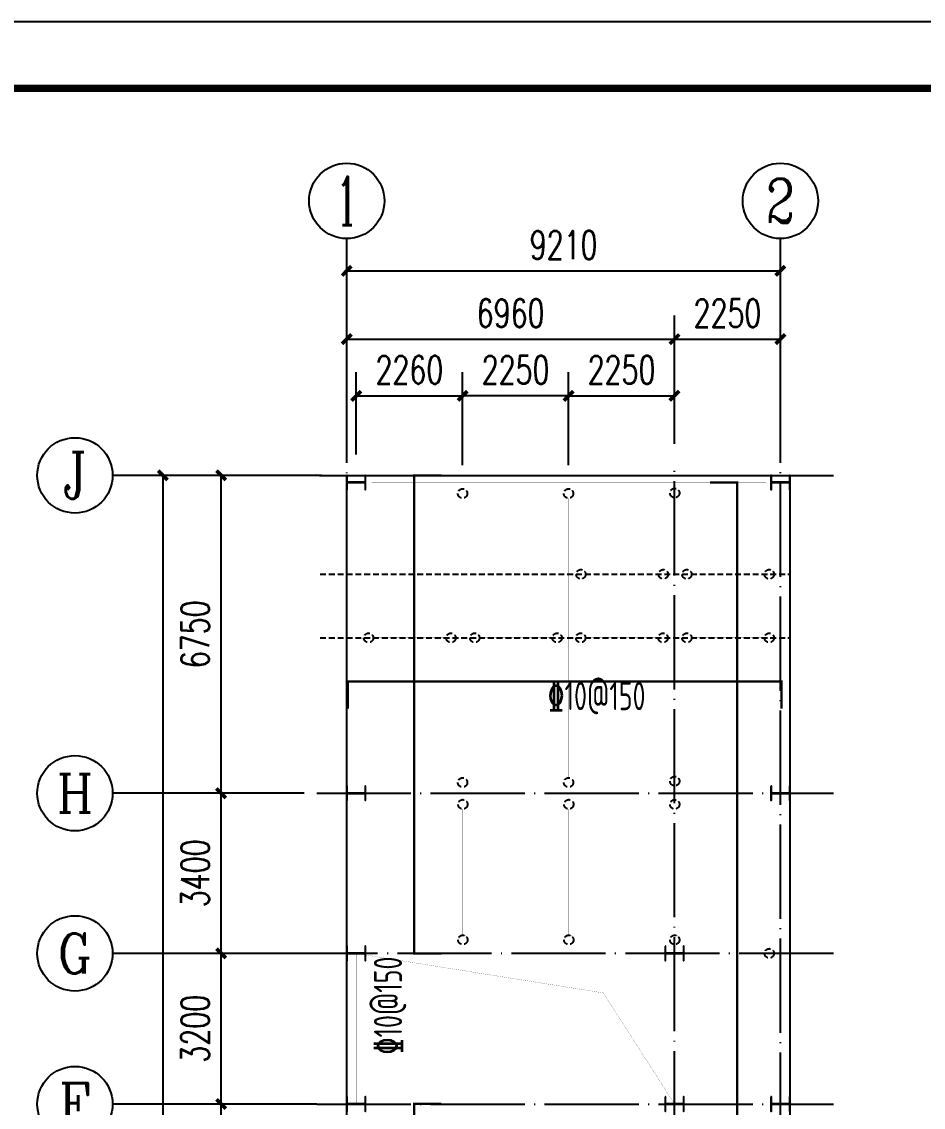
# Model space of a CAD drawing. Extents: x -89996 to 1006241, y -2176 to 440573.
# Drawn here: x 673536 to 692684, y 149542 to 172594 of the extents above; entities that cross this region are included whole.
import ezdxf
from ezdxf.enums import TextEntityAlignment as Align

# ---------------------------------------------------------------- set-up
doc = ezdxf.new("R2010")
doc.units = 0
doc.header["$LTSCALE"] = 1000
doc.header["$MEASUREMENT"] = 0
doc.linetypes.add('CACHE2', pattern=[0.1875, 0.125, -0.0625])
doc.linetypes.add('DOTE', pattern=[2.42, 2, -0.2, 0.02, -0.2])
for name, color, linetype in [('AXIS', 3, 'Continuous'), ('AXIS_TEXT', 7, 'Continuous'), ('DOTE', 1, 'DOTE'), ('Gjlx', 3, 'Continuous'), ('GZ', 50, 'Continuous'), ('PUB_TITLE', 4, 'Continuous'), ('TEXT', 7, 'Continuous'), ('WALL', 9, 'Continuous'), ('图层6', 6, 'Continuous')]:
    doc.layers.add(name, color=color, linetype=linetype)
doc.styles.add('_TCH_AXIS', font='COMPLEX', dxfattribs={"bigfont": 'GBCBIG'})
doc.styles.add('_TCH_DIM_T3', font='SIMPLEX', dxfattribs={"width": 0.705882, "bigfont": 'GBCBIG'})
doc.styles.add('TSSD_Dimension', font='Tssdeng.shx', dxfattribs={"width": 0.8, "bigfont": 'hztxt.shx'})
doc.dimstyles.new('_TCH_ARCH&&200', dxfattribs={"dimtxt": 595, "dimasz": 200, "dimexe": 500, "dimexo": 600, "dimgap": 252.5, "dimtad": 1, "dimdec": 0, "dimzin": 0, "dimdsep": 46, "dimtxsty": '_TCH_DIM_T3', "dimblk": 'ARCHTICK', "dimcen": 0.09, "dimclrt": 7, "dimazin": 2, "dimtfac": 1, "dimtdec": 0, "dimtix": 1, "dimtmove": 2, "dimatfit": 3, "dimfxl": 0, "dimtolj": 1, "dimtzin": 0, "dimarcsym": 0})
doc.dimstyles.new('TCH-200-1', dxfattribs={"dimtxt": 595, "dimasz": 200, "dimexe": 500, "dimexo": 600, "dimgap": 252.5, "dimtad": 1, "dimdec": 0, "dimzin": 0, "dimdsep": 46, "dimtxsty": '_TCH_DIM_T3', "dimblk": 'ARCHTICK', "dimcen": 0.09, "dimclrd": 3, "dimclre": 3, "dimclrt": 7, "dimazin": 2, "dimtfac": 1, "dimtdec": 0, "dimtix": 1, "dimtmove": 2, "dimatfit": 3, "dimfxl": 0, "dimtolj": 1, "dimtzin": 0, "dimarcsym": 0})

# ---------------------------------------------------------------- blocks, each defined once
blk = doc.blocks.new('_ArchTick')
at = {"color": 0, "linetype": 'ByBlock', "const_width": 0.4}
blk.add_lwpolyline([(-0.5, -0.5), (0.5, 0.5)], dxfattribs=at)
blk = doc.blocks.new('*D2519')
at = {"layer": 'Defpoints', "color": 0, "transparency": 16777216}
for p in [(8604, 45825), (4696, 6215), (8065, 6215)]:
    blk.add_point(p, dxfattribs=at)
at = {"layer": 'WALL', "color": 3, "lineweight": -2, "transparency": 16777216}
for p, q in [((8004, 45825), (4196, 45825)), ((4696, 45825), (4696, 6215)), ((7465, 6215), (4196, 6215))]:
    blk.add_line(p, q, dxfattribs=at)
at = {"layer": 'WALL', "color": 3, "lineweight": -2, "transparency": 16777216, "xscale": 200, "yscale": 200, "zscale": 200}
for p, rotation in [((4696, 45825), 90), ((4696, 6215), 270)]:
    blk.add_blockref('_ArchTick', p, dxfattribs=dict(at, rotation=rotation))
at = {"layer": 'WALL', "color": 7, "transparency": 16777216, "insert": (4146, 26020), "char_height": 595, "attachment_point": 5, "rotation": 90, "style": '_TCH_DIM_T3'}
blk.add_mtext('\\A1;39610', dxfattribs=at)
blk = doc.blocks.new('*D2520')
at = {"layer": 'Defpoints', "color": 0, "transparency": 16777216}
for p in [(15564, 48717), (15564, 46110), (8604, 46065)]:
    blk.add_point(p, dxfattribs=at)
at = {"layer": 'WALL', "color": 3, "lineweight": -2, "transparency": 16777216}
for p, q in [((8604, 46665), (8604, 49217)), ((15564, 46710), (15564, 49217)), ((8604, 48717), (15564, 48717))]:
    blk.add_line(p, q, dxfattribs=at)
at = {"layer": 'WALL', "color": 3, "lineweight": -2, "transparency": 16777216, "xscale": 200, "yscale": 200, "zscale": 200, "rotation": 180}
blk.add_blockref('_ArchTick', (8604, 48717), dxfattribs=at)
at = {"layer": 'WALL', "color": 3, "lineweight": -2, "transparency": 16777216, "xscale": 200, "yscale": 200, "zscale": 200}
blk.add_blockref('_ArchTick', (15564, 48717), dxfattribs=at)
at = {"layer": 'WALL', "color": 7, "transparency": 16777216, "insert": (12084, 49267), "char_height": 595, "attachment_point": 5, "style": '_TCH_DIM_T3'}
blk.add_mtext('\\A1;6960', dxfattribs=at)
blk = doc.blocks.new('*D2521')
at = {"layer": 'Defpoints', "color": 0, "transparency": 16777216}
for p in [(17814, 48717), (15564, 46110), (17814, 46065)]:
    blk.add_point(p, dxfattribs=at)
at = {"layer": 'WALL', "color": 3, "lineweight": -2, "transparency": 16777216}
for p, q in [((15564, 46710), (15564, 49217)), ((17814, 46665), (17814, 49217)), ((15564, 48717), (17814, 48717))]:
    blk.add_line(p, q, dxfattribs=at)
at = {"layer": 'WALL', "color": 3, "lineweight": -2, "transparency": 16777216, "xscale": 200, "yscale": 200, "zscale": 200, "rotation": 180}
blk.add_blockref('_ArchTick', (15564, 48717), dxfattribs=at)
at = {"layer": 'WALL', "color": 3, "lineweight": -2, "transparency": 16777216, "xscale": 200, "yscale": 200, "zscale": 200}
blk.add_blockref('_ArchTick', (17814, 48717), dxfattribs=at)
at = {"layer": 'WALL', "color": 7, "transparency": 16777216, "insert": (16689, 49267), "char_height": 595, "attachment_point": 5, "style": '_TCH_DIM_T3'}
blk.add_mtext('\\A1;2250', dxfattribs=at)
blk = doc.blocks.new('*D3083')
at = {"layer": 'AXIS', "color": 0, "lineweight": -2, "transparency": 16777216}
for p, q in [((8604, 46609), (8604, 50667)), ((17814, 46609), (17814, 50667)), ((8604, 50167), (17814, 50167))]:
    blk.add_line(p, q, dxfattribs=at)
at = {"layer": 'Defpoints', "color": 0, "transparency": 16777216}
for p in [(17814, 50167), (8604, 46009), (17814, 46009)]:
    blk.add_point(p, dxfattribs=at)
at = {"layer": 'AXIS', "color": 0, "lineweight": -2, "transparency": 16777216, "xscale": 200, "yscale": 200, "zscale": 200, "rotation": 180}
blk.add_blockref('_ArchTick', (8604, 50167), dxfattribs=at)
at = {"layer": 'AXIS', "color": 0, "lineweight": -2, "transparency": 16777216, "xscale": 200, "yscale": 200, "zscale": 200}
blk.add_blockref('_ArchTick', (17814, 50167), dxfattribs=at)
at = {"layer": 'AXIS', "color": 7, "transparency": 16777216, "insert": (13209, 50717), "char_height": 595, "attachment_point": 5, "style": '_TCH_DIM_T3'}
blk.add_mtext('\\A1;9210', dxfattribs=at)
blk = doc.blocks.new('*D3088')
at = {"layer": 'AXIS', "color": 0, "lineweight": -2, "transparency": 16777216}
for p, q in [((7465, 32475), (5436, 32475)), ((5936, 25875), (5936, 32475)), ((7465, 25875), (5436, 25875))]:
    blk.add_line(p, q, dxfattribs=at)
at = {"layer": 'Defpoints', "color": 0, "transparency": 16777216}
for p in [(5936, 32475), (8065, 32475), (8065, 25875)]:
    blk.add_point(p, dxfattribs=at)
at = {"layer": 'AXIS', "color": 0, "lineweight": -2, "transparency": 16777216, "xscale": 200, "yscale": 200, "zscale": 200}
for p, rotation in [((5936, 32475), 90), ((5936, 25875), 270)]:
    blk.add_blockref('_ArchTick', p, dxfattribs=dict(at, rotation=rotation))
at = {"layer": 'AXIS', "color": 7, "transparency": 16777216, "insert": (5386, 29175), "char_height": 595, "attachment_point": 5, "rotation": 90, "style": '_TCH_DIM_T3'}
blk.add_mtext('\\A1;6600', dxfattribs=at)
blk = doc.blocks.new('*D3089')
at = {"layer": 'AXIS', "color": 0, "lineweight": -2, "transparency": 16777216}
for p, q in [((7465, 35675), (5436, 35675)), ((5936, 32475), (5936, 35675)), ((7465, 32475), (5436, 32475))]:
    blk.add_line(p, q, dxfattribs=at)
at = {"layer": 'Defpoints', "color": 0, "transparency": 16777216}
for p in [(5936, 35675), (8065, 35675), (8065, 32475)]:
    blk.add_point(p, dxfattribs=at)
at = {"layer": 'AXIS', "color": 0, "lineweight": -2, "transparency": 16777216, "xscale": 200, "yscale": 200, "zscale": 200}
for p, rotation in [((5936, 35675), 90), ((5936, 32475), 270)]:
    blk.add_blockref('_ArchTick', p, dxfattribs=dict(at, rotation=rotation))
at = {"layer": 'AXIS', "color": 7, "transparency": 16777216, "insert": (5386, 34075), "char_height": 595, "attachment_point": 5, "rotation": 90, "style": '_TCH_DIM_T3'}
blk.add_mtext('\\A1;3200', dxfattribs=at)
blk = doc.blocks.new('*D3090')
at = {"layer": 'AXIS', "color": 0, "lineweight": -2, "transparency": 16777216}
for p, q in [((7465, 39075), (5436, 39075)), ((5936, 35675), (5936, 39075)), ((7465, 35675), (5436, 35675))]:
    blk.add_line(p, q, dxfattribs=at)
at = {"layer": 'Defpoints', "color": 0, "transparency": 16777216}
for p in [(5936, 39075), (8065, 39075), (8065, 35675)]:
    blk.add_point(p, dxfattribs=at)
at = {"layer": 'AXIS', "color": 0, "lineweight": -2, "transparency": 16777216, "xscale": 200, "yscale": 200, "zscale": 200}
for p, rotation in [((5936, 39075), 90), ((5936, 35675), 270)]:
    blk.add_blockref('_ArchTick', p, dxfattribs=dict(at, rotation=rotation))
at = {"layer": 'AXIS', "color": 7, "transparency": 16777216, "insert": (5386, 37375), "char_height": 595, "attachment_point": 5, "rotation": 90, "style": '_TCH_DIM_T3'}
blk.add_mtext('\\A1;3400', dxfattribs=at)
blk = doc.blocks.new('*D3091')
at = {"layer": 'AXIS', "color": 0, "lineweight": -2, "transparency": 16777216}
for p, q in [((7465, 45825), (5436, 45825)), ((5936, 39075), (5936, 45825)), ((7465, 39075), (5436, 39075))]:
    blk.add_line(p, q, dxfattribs=at)
at = {"layer": 'Defpoints', "color": 0, "transparency": 16777216}
for p in [(5936, 45825), (8065, 45825), (8065, 39075)]:
    blk.add_point(p, dxfattribs=at)
at = {"layer": 'AXIS', "color": 0, "lineweight": -2, "transparency": 16777216, "xscale": 200, "yscale": 200, "zscale": 200}
for p, rotation in [((5936, 45825), 90), ((5936, 39075), 270)]:
    blk.add_blockref('_ArchTick', p, dxfattribs=dict(at, rotation=rotation))
at = {"layer": 'AXIS', "color": 7, "transparency": 16777216, "insert": (5386, 42450), "char_height": 595, "attachment_point": 5, "rotation": 90, "style": '_TCH_DIM_T3'}
blk.add_mtext('\\A1;6750', dxfattribs=at)
blk = doc.blocks.new('*D2430')
at = {"color": 3, "lineweight": -2, "transparency": 16777216}
for p, q in [((685150, 163175), (685150, 165150)), ((687400, 163631), (687400, 165150)), ((685150, 164650), (687400, 164650))]:
    blk.add_line(p, q, dxfattribs=at)
at = {"layer": 'Defpoints', "color": 0, "transparency": 16777216}
for p in [(687400, 164650), (687400, 163031), (685150, 162575)]:
    blk.add_point(p, dxfattribs=at)
at = {"color": 3, "lineweight": -2, "transparency": 16777216, "xscale": 200, "yscale": 200, "zscale": 200, "rotation": 180}
blk.add_blockref('_ArchTick', (685150, 164650), dxfattribs=at)
at = {"color": 3, "lineweight": -2, "transparency": 16777216, "xscale": 200, "yscale": 200, "zscale": 200}
blk.add_blockref('_ArchTick', (687400, 164650), dxfattribs=at)
at = {"color": 7, "transparency": 16777216, "insert": (686275, 165200), "char_height": 595, "attachment_point": 5, "style": '_TCH_DIM_T3'}
blk.add_mtext('\\A1;2250', dxfattribs=at)
blk = doc.blocks.new('*D3003')
at = {"color": 3, "lineweight": -2, "transparency": 16777216}
for p, q in [((680640, 163407), (680640, 165150)), ((682900, 163175), (682900, 165150)), ((680640, 164650), (682900, 164650))]:
    blk.add_line(p, q, dxfattribs=at)
at = {"layer": 'Defpoints', "color": 0, "transparency": 16777216}
for p in [(682900, 164650), (680640, 162807), (682900, 162575)]:
    blk.add_point(p, dxfattribs=at)
at = {"color": 3, "lineweight": -2, "transparency": 16777216, "xscale": 200, "yscale": 200, "zscale": 200, "rotation": 180}
blk.add_blockref('_ArchTick', (680640, 164650), dxfattribs=at)
at = {"color": 3, "lineweight": -2, "transparency": 16777216, "xscale": 200, "yscale": 200, "zscale": 200}
blk.add_blockref('_ArchTick', (682900, 164650), dxfattribs=at)
at = {"color": 7, "transparency": 16777216, "insert": (681770, 165200), "char_height": 595, "attachment_point": 5, "style": '_TCH_DIM_T3'}
blk.add_mtext('\\A1;2260', dxfattribs=at)
blk = doc.blocks.new('*D2429')
at = {"color": 3, "lineweight": -2, "transparency": 16777216}
for p, q in [((682900, 163175), (682900, 165150)), ((685150, 163175), (685150, 165150)), ((685150, 164650), (682900, 164650))]:
    blk.add_line(p, q, dxfattribs=at)
at = {"layer": 'Defpoints', "color": 0, "transparency": 16777216}
for p in [(682900, 164650), (682900, 162575), (685150, 162575)]:
    blk.add_point(p, dxfattribs=at)
at = {"color": 3, "lineweight": -2, "transparency": 16777216, "xscale": 200, "yscale": 200, "zscale": 200, "rotation": 180}
blk.add_blockref('_ArchTick', (682900, 164650), dxfattribs=at)
at = {"color": 3, "lineweight": -2, "transparency": 16777216, "xscale": 200, "yscale": 200, "zscale": 200}
blk.add_blockref('_ArchTick', (685150, 164650), dxfattribs=at)
at = {"color": 7, "transparency": 16777216, "insert": (684025, 165200), "char_height": 595, "attachment_point": 5, "style": '_TCH_DIM_T3'}
blk.add_mtext('\\A1;2250', dxfattribs=at)
blk = doc.blocks.new('A$C2781525E')
at = {"layer": 'AXIS'}
for p, q in [((8603.7, 46190.9), (8603.7, 50853.5)), ((17813.9, 46190.9), (17813.9, 50853.5)), ((8064.9, 45825), (3631.2, 45825)), ((7700.7, 39075.3), (3631.2, 39075.3)), ((7964.9, 35675.3), (3631.2, 35675.3)), ((7964.9, 32475.3), (3631.2, 32475.3))]:
    blk.add_line(p, q, dxfattribs=at)
for centre in [(8603.7, 51653.5), (17813.9, 51653.5), (2831.2, 45825), (2831.2, 39075.3), (2831.2, 35675.3), (2831.2, 32475.3)]:
    blk.add_circle(centre, 800, dxfattribs=at)
at = {"layer": 'DOTE'}
for p, q in [((8603.7, 4948.5), (8603.7, 46702.1)), ((17813.9, 4950.7), (17813.9, 46702.1)), ((15563.9, 4981.1), (15563.9, 46115.4)), ((8022.4, 45825), (18940.1, 45825)), ((7964.9, 39075.3), (18940.1, 39075.3)), ((18940.1, 35675.3), (7964.9, 35675.3)), ((7964.9, 32475.3), (18940.1, 32475.3))]:
    blk.add_line(p, q, dxfattribs=at)
at = {"layer": 'GZ'}
for points in [[(8603.7, 45825), (8603.7, 45525), (8613.7, 45525), (8613.7, 45668.2), (8618.7, 45672), (8989, 45672), (8993.7, 45668.2), (8993.7, 45525), (9003.7, 45525), (9003.7, 45825), (8993.7, 45825), (8993.7, 45682), (8989.2, 45678), (8618.7, 45678), (8613.7, 45682), (8613.7, 45825), (8603.7, 45825)], [(17613.7, 45825), (17613.7, 45525), (17623.7, 45525), (17623.7, 45668.2), (17628.7, 45672), (17999, 45672), (18003.7, 45668.2), (18003.7, 45525), (18013.7, 45525), (18013.7, 45825), (18003.7, 45825), (18003.7, 45682), (17999.2, 45678), (17628.7, 45678), (17623.7, 45682), (17623.7, 45825), (17613.7, 45825)], [(8603.7, 39225.3), (8603.7, 38925.3), (8613.7, 38925.3), (8613.7, 39068.4), (8618.7, 39072.3), (8989, 39072.3), (8993.7, 39068.4), (8993.7, 38925.3), (9003.7, 38925.3), (9003.7, 39225.3), (8993.7, 39225.3), (8993.7, 39082.3), (8989.2, 39078.3), (8618.7, 39078.3), (8613.7, 39082.3), (8613.7, 39225.3), (8603.7, 39225.3)], [(17613.7, 39225.3), (17613.7, 38925.3), (17623.7, 38925.3), (17623.7, 39068.4), (17628.7, 39072.3), (17999, 39072.3), (18003.7, 39068.4), (18003.7, 38925.3), (18013.7, 38925.3), (18013.7, 39225.3), (18003.7, 39225.3), (18003.7, 39082.3), (17999.2, 39078.3), (17628.7, 39078.3), (17623.7, 39082.3), (17623.7, 39225.3), (17613.7, 39225.3)], [(8603.7, 35825.3), (8603.7, 35525.3), (8613.7, 35525.3), (8613.7, 35668.4), (8618.7, 35672.3), (8989, 35672.3), (8993.7, 35668.4), (8993.7, 35525.3), (9003.7, 35525.3), (9003.7, 35825.3), (8993.7, 35825.3), (8993.7, 35682.3), (8989.2, 35678.3), (8618.7, 35678.3), (8613.7, 35682.3), (8613.7, 35825.3), (8603.7, 35825.3)], [(15363.7, 35825.3), (15363.7, 35525.3), (15373.7, 35525.3), (15373.7, 35668.4), (15378.7, 35672.3), (15749, 35672.3), (15753.7, 35668.4), (15753.7, 35525.3), (15763.7, 35525.3), (15763.7, 35825.3), (15753.7, 35825.3), (15753.7, 35682.3), (15749.2, 35678.3), (15378.7, 35678.3), (15373.7, 35682.3), (15373.7, 35825.3), (15363.7, 35825.3)], [(8603.7, 32625.3), (8603.7, 32325.3), (8613.7, 32325.3), (8613.7, 32468.4), (8618.7, 32472.3), (8989, 32472.3), (8993.7, 32468.4), (8993.7, 32325.3), (9003.7, 32325.3), (9003.7, 32625.3), (8993.7, 32625.3), (8993.7, 32482.3), (8989.2, 32478.3), (8618.7, 32478.3), (8613.7, 32482.3), (8613.7, 32625.3), (8603.7, 32625.3)], [(15363.7, 32625.3), (15363.7, 32325.3), (15373.7, 32325.3), (15373.7, 32468.4), (15378.7, 32472.3), (15749, 32472.3), (15753.7, 32468.4), (15753.7, 32325.3), (15763.7, 32325.3), (15763.7, 32625.3), (15753.7, 32625.3), (15753.7, 32482.3), (15749.2, 32478.3), (15378.7, 32478.3), (15373.7, 32482.3), (15373.7, 32625.3), (15363.7, 32625.3)], [(17613.7, 32625.3), (17613.7, 32325.3), (17623.7, 32325.3), (17623.7, 32468.4), (17628.7, 32472.3), (17999, 32472.3), (18003.7, 32468.4), (18003.7, 32325.3), (18013.7, 32325.3), (18013.7, 32625.3), (18003.7, 32625.3), (18003.7, 32482.3), (17999.2, 32478.3), (17628.7, 32478.3), (17623.7, 32482.3), (17623.7, 32625.3), (17613.7, 32625.3)]]:
    blk.add_lwpolyline(points, close=True, dxfattribs=at)
at = {"layer": 'AXIS_TEXT', "style": '_TCH_AXIS'}
for s, height, p, p2 in [('1', 1029.4, (8383.1, 51138.8), (8824.3, 51138.8)), ('2', 931.9, (17503.2, 51187.6), (18124.5, 51187.6)), ('J', 992.1, (2571.3, 45328.9), (3091, 45328.9)), ('H', 811, (2444.9, 38669.7), (3217.4, 38669.7)), ('G', 850.4, (2466.7, 35250.1), (3195.6, 35250.1)), ('F', 890.9, (2491.8, 32029.8), (3170.5, 32029.8))]:
    blk.add_text(s, height=height, dxfattribs=at).set_placement(p, p2, align=Align.FIT)
at = {"layer": 'AXIS'}
for p1, p2, distance, picture, middle in [((8603.7, 46009.4), (17813.9, 46009.4), 4157.5, '*D3083', (13208.8, 50716.9)), ((8064.9, 39075.3), (8064.9, 45825), 2129.2, '*D3091', (5385.6, 42450.1)), ((8064.9, 35675.3), (8064.9, 39075.3), 2129.2, '*D3090', (5385.6, 37375.3)), ((8064.9, 32475.3), (8064.9, 35675.3), 2129.2, '*D3089', (5385.6, 34075.3)), ((8064.9, 25875.3), (8064.9, 32475.3), 2129.2, '*D3088', (5385.6, 29175.3))]:
    dim = blk.add_aligned_dim(p1=p1, p2=p2, distance=distance, dimstyle='_TCH_ARCH&&200', dxfattribs=at)
    dim.commit()
    dim.dimension.update_dxf_attribs({"geometry": picture, "text_midpoint": middle})
at = {"layer": 'WALL'}
for base, p1, p2, picture, middle in [((15563.9, 48716.9), (8603.7, 46065.3), (15563.9, 46109.6), '*D2520', (12083.8, 49266.9)), ((17813.9, 48716.9), (15563.9, 46109.6), (17813.9, 46065.3), '*D2521', (16688.9, 49266.9))]:
    dim = blk.add_linear_dim(base=base, p1=p1, p2=p2, dimstyle='TCH-200-1', dxfattribs=at)
    dim.commit()
    dim.dimension.update_dxf_attribs({"geometry": picture, "text_midpoint": middle})
dim = blk.add_linear_dim(base=(4695.5, 6215.3), p1=(8603.7, 45825), p2=(8064.9, 6215.3), angle=90, dimstyle='TCH-200-1', dxfattribs=at)
dim.commit()
dim.dimension.update_dxf_attribs({"geometry": '*D2519', "text_midpoint": (4145.5, 26020.1)})

msp = doc.modelspace()

# ---------------------------------------------------------------- linework, layer by layer
msp.add_lwpolyline([(680439.46, 162960.56), (689849.46, 162960.56), (689849.46, 123350.75), (680439.46, 123350.75)], close=True)
at = {"layer": 'Gjlx', "color": 8, "linetype": 'CACHE2'}
for p, q in [((679872.68, 160860.64), (689873.23, 160860.64)), ((679872.68, 159510.9), (689873.23, 159510.9))]:
    msp.add_line(p, q, dxfattribs=at)
at = {"layer": 'Gjlx', "color": 8, "linetype": 'CACHE2', "const_width": 3}
for points in [[(680969.85, 162810.49), (681157.35, 162810.49)], [(680969.85, 162810.49), (681157.35, 162810.49)], [(681063.6, 162810.49), (689346.11, 162810.49)], [(689346.11, 162810.49), (689158.61, 162810.49)], [(689346.11, 162810.49), (689158.61, 162810.49)], [(680644.72, 162555.04), (680644.72, 162367.54)], [(689649.64, 162555.04), (689649.64, 162367.54)], [(680644.72, 156452.83), (680644.72, 162477.84)], [(682899.64, 162475.05), (682899.64, 156539.31)], [(685149.64, 162475.05), (685149.64, 156539.31)], [(687404.72, 162486.42), (687404.72, 156568.49)], [(689649.64, 156452.83), (689649.64, 162477.84)], [(687062.38, 160860.64), (685512.43, 160860.64)], [(689312.38, 160860.64), (687762.43, 160860.64)], [(682552.38, 159510.89), (681002.43, 159510.89)], [(684807.3, 159510.9), (683257.35, 159510.9)], [(687057.3, 159510.9), (685507.35, 159510.9)], [(689312.38, 159510.9), (687762.43, 159510.9)], [(680644.72, 156452.83), (680644.72, 156640.33)], [(689649.64, 156452.83), (689649.64, 156640.33)], [(680976.05, 156210.75), (681163.55, 156210.75)], [(689225.31, 156210.75), (680976.06, 156210.75)], [(680976.06, 156210.75), (681163.56, 156210.75)], [(681069.8, 156210.75), (689319.06, 156210.75)], [(689319.06, 156210.75), (689131.56, 156210.75)], [(689319.06, 156210.75), (689131.56, 156210.75)], [(680644.72, 155997.31), (680644.72, 155809.81)], [(680644.72, 153027.34), (680644.72, 155920.1)], [(682904.72, 153197.65), (682904.72, 155874.92)], [(685154.72, 153197.65), (685154.72, 155874.92)], [(687404.72, 153197.65), (687404.72, 155874.92)], [(689649.64, 156003.62), (689649.64, 155816.12)], [(689649.64, 149816.56), (689649.64, 155926.42)], [(680644.72, 153027.34), (680644.72, 153189.35)], [(680644.72, 152599.76), (680644.72, 152412.26)], [(680938.29, 152810.75), (681125.79, 152810.75)], [(680938.29, 152810.75), (681125.79, 152810.75)], [(681032.04, 152810.75), (687101.2, 152810.75)], [(687101.2, 152810.75), (686913.7, 152810.75)], [(687101.2, 152810.75), (686913.7, 152810.75)], [(687404.72, 152599.76), (687404.72, 152412.26)], [(687679.68, 152815.79), (687867.15, 152819.07)], [(687679.68, 152815.79), (687867.15, 152819.07)], [(689312.38, 152810.75), (687698.08, 152810.75)], [(680644.72, 149829.6), (680644.72, 152522.56)], [(687404.72, 149829.6), (687404.72, 152522.56)], [(680644.72, 149829.6), (680644.72, 150017.1)], [(687404.72, 149829.6), (687404.72, 150017.1)], [(689649.64, 149816.56), (689649.64, 150004.06)], [(680938.29, 149610.75), (681125.79, 149610.75)], [(680938.29, 149610.75), (681125.79, 149610.75)], [(681032.04, 149610.75), (687101.2, 149610.75)], [(687101.2, 149610.75), (686913.7, 149610.75)], [(687101.2, 149610.75), (686913.7, 149610.75)], [(687735.5, 149616.28), (687922.97, 149619.55)], [(687735.5, 149616.28), (687922.97, 149619.55)], [(689312.38, 149610.75), (687735.5, 149616.28)], [(689312.39, 149610.75), (689124.89, 149610.75)]]:
    msp.add_lwpolyline(points, dxfattribs=at)
msp.add_lwpolyline([(680639.72, 152807.75), (685887.12, 151970.98), (687399.14, 149613.75), (680639.72, 149613.75)], close=True, dxfattribs=at)
at = {"layer": 'Gjlx', "color": 8, "linetype": 'CACHE2'}
for centre in [(682899.64, 162575.05), (685149.64, 162575.05), (687404.72, 162586.42), (685412.43, 160860.64), (687162.38, 160860.64), (687662.43, 160860.64), (689412.38, 160860.64), (680902.43, 159510.89), (682652.38, 159510.89), (683157.35, 159510.9), (684907.3, 159510.9), (685407.35, 159510.9), (687157.3, 159510.9), (687662.43, 159510.9), (689412.38, 159510.9), (682899.64, 156439.31), (685149.64, 156439.31), (687404.72, 156468.49), (682904.72, 155974.92), (685154.72, 155974.92), (687404.72, 155974.92), (682904.72, 153097.65), (685154.72, 153097.65), (687404.72, 153097.65), (689412.38, 152810.75)]:
    msp.add_circle(centre, 100, dxfattribs=at)
at = {"layer": 'PUB_TITLE'}
msp.add_lwpolyline([(651161.89, 109593.71), (740261.89, 109593.71), (740261.89, 172593.71), (651161.89, 172593.71)], close=True, dxfattribs=at)
at = {"layer": 'PUB_TITLE', "const_width": 159.09}
msp.add_lwpolyline([(653459.87, 110300.78), (653459.87, 171179.57), (738847.75, 171179.57), (738847.75, 110300.78)], close=True, dxfattribs=at)
at = {"layer": '图层6', "const_width": 50}
for points in [[(682448.96, 152810.75), (681870.37, 152810.75), (681870.37, 162960.49), (682448.96, 162960.49)], [(688154.33, 123350.75), (688732.92, 123350.75), (688732.92, 162810.49), (688154.33, 162810.49)], [(689672.53, 158005.86), (689672.53, 158584.45), (680462.36, 158584.45), (680462.36, 158005.86)], [(682448.96, 126700.75), (681870.37, 126700.75), (681870.37, 149613.75), (682448.96, 149613.75)]]:
    msp.add_lwpolyline(points, dxfattribs=at)

# ---------------------------------------------------------------- block references
msp.add_blockref('A$C2781525E', (671835.79, 117135.48))

# ---------------------------------------------------------------- texts
at = {"layer": 'TEXT', "style": 'TSSD_Dimension', "width": 0.7}
for rotation, p in [(359.99, (685745.15, 158274.81)), (90.01, (681315.06, 151703.36))]:
    msp.add_text('%%13210@150', height=600, rotation=rotation, dxfattribs=at).set_placement(p, align=Align.MIDDLE_CENTER)

# ---------------------------------------------------------------- dimensions: what is measured, and where the dimension line sits
for base, p1, p2, picture, middle in [((682899.64, 164649.98), (680639.64, 162807.49), (682899.64, 162575.05), '*D3003', (681769.64, 165199.98)), ((687399.64, 164649.98), (685149.64, 162575.05), (687399.64, 163030.85), '*D2430', (686274.64, 165199.98))]:
    dim = msp.add_linear_dim(base=base, p1=p1, p2=p2, dimstyle='TCH-200-1')
    dim.commit()
    dim.dimension.update_dxf_attribs({"geometry": picture, "text_midpoint": middle})
dim = msp.add_linear_dim(base=(682899.64, 164649.98), p1=(685149.64, 162575.05), p2=(682899.64, 162575.05), angle=180, dimstyle='TCH-200-1')
dim.commit()
dim.dimension.update_dxf_attribs({"geometry": '*D2429', "text_midpoint": (684024.64, 165199.98)})

doc.saveas('drawing.dxf')
